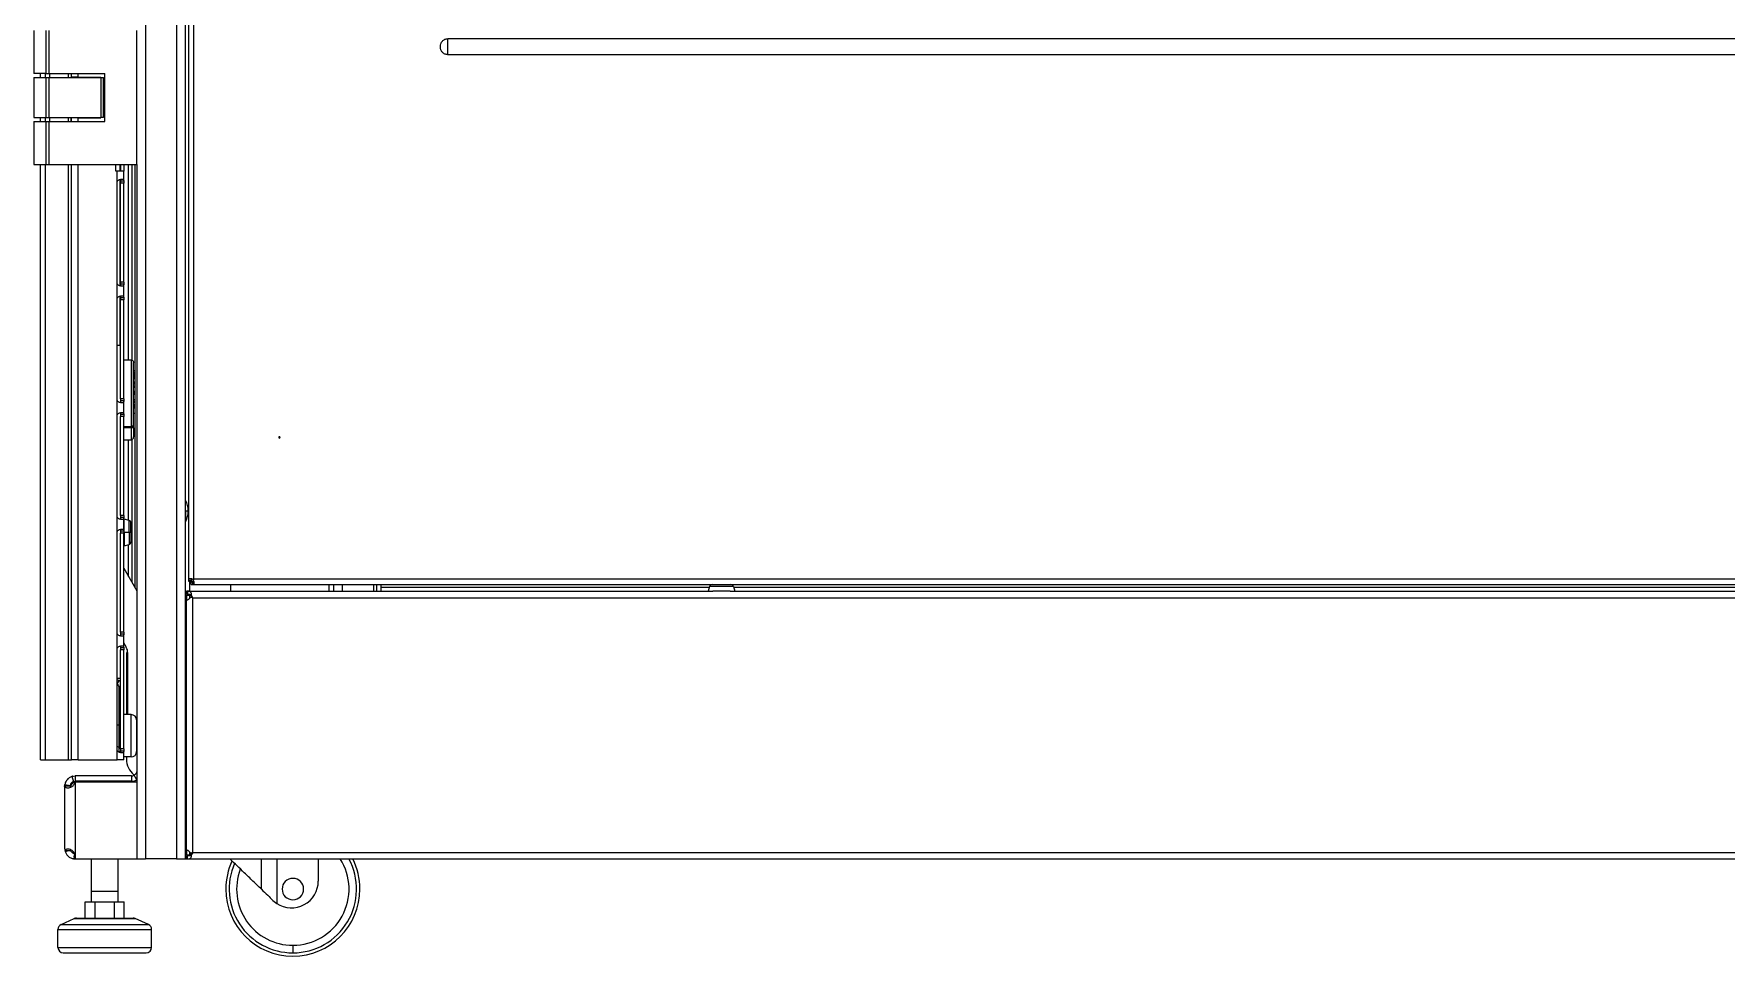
# Model space of a CAD drawing. Header units: millimetres. Extents: x 167 to 1022, y 285 to 720.
# Drawn here: x 396.8 to 460.1, y 285 to 319.5 of the extents above; entities that cross this region are included whole.
import ezdxf

# ---------------------------------------------------------------- set-up
doc = ezdxf.new("R2010")
doc.units = ezdxf.units.MM

msp = doc.modelspace()

# ---------------------------------------------------------------- linework, layer by layer
at = {"color": 7, "linetype": 'Continuous', "lineweight": 25}
for p, q in [((401.017, 484.129), (401.017, 288.629)), ((402.177, 484.129), (402.177, 288.629)), ((402.497, 484.129), (402.497, 288.629)), ((402.622, 381.099), (402.622, 299.039)), ((402.822, 299.079), (402.822, 381.059)), ((396.847, 319.579), (396.847, 317.979)), ((397.308, 317.979), (397.308, 319.579)), ((397.424, 317.979), (397.424, 319.579)), ((400.697, 314.579), (400.697, 319.579)), ((501.777, 319.278), (412.317, 319.278)), ((412.317, 318.68), (412.317, 319.278)), ((501.777, 318.68), (412.317, 318.68)), ((397.308, 317.979), (396.847, 317.979)), ((396.847, 317.829), (396.847, 316.329)), ((396.847, 317.829), (397.308, 317.829)), ((397.097, 317.829), (397.097, 317.979)), ((397.277, 317.829), (397.277, 317.979)), ((397.308, 317.979), (397.424, 317.979)), ((397.308, 316.329), (397.308, 317.829)), ((397.308, 317.829), (397.424, 317.829)), ((397.424, 317.979), (399.497, 317.979)), ((397.424, 316.329), (397.424, 317.829)), ((397.424, 317.829), (399.347, 317.829)), ((397.448, 317.829), (397.448, 317.979)), ((398.147, 317.829), (398.147, 317.979)), ((398.247, 317.979), (398.247, 317.829)), ((398.257, 317.834), (398.257, 317.979)), ((398.498, 317.834), (398.257, 317.834)), ((398.257, 317.829), (398.257, 317.834)), ((398.377, 317.829), (398.377, 317.834)), ((398.427, 317.829), (398.427, 317.834)), ((398.498, 317.834), (398.498, 317.979)), ((398.498, 317.834), (399.357, 317.834)), ((399.347, 317.829), (399.347, 316.329)), ((399.347, 317.829), (399.447, 317.829)), ((399.357, 317.834), (399.357, 317.829)), ((399.447, 316.329), (399.447, 317.829)), ((399.497, 316.179), (399.497, 317.979)), ((396.847, 316.329), (397.308, 316.329)), ((397.097, 316.179), (397.097, 316.329)), ((397.277, 316.179), (397.277, 316.329)), ((397.308, 316.329), (397.424, 316.329)), ((397.424, 316.329), (399.347, 316.329)), ((397.448, 316.179), (397.448, 316.329)), ((398.147, 316.179), (398.147, 316.329)), ((398.247, 316.179), (398.247, 316.329)), ((398.257, 316.324), (398.257, 316.329)), ((398.498, 316.324), (398.257, 316.324)), ((398.257, 316.179), (398.257, 316.324)), ((398.377, 316.324), (398.377, 316.329)), ((398.427, 316.324), (398.427, 316.329)), ((398.454, 316.329), (398.454, 316.324)), ((398.498, 316.324), (399.357, 316.324)), ((398.498, 316.179), (398.498, 316.324)), ((398.604, 316.329), (398.604, 316.324)), ((399.054, 316.324), (399.054, 316.329)), ((399.447, 316.329), (399.347, 316.329)), ((399.357, 316.329), (399.357, 316.324)), ((396.847, 316.179), (396.847, 314.579)), ((396.847, 316.179), (397.308, 316.179)), ((397.308, 314.579), (397.308, 316.179)), ((397.308, 316.179), (397.424, 316.179)), ((397.424, 314.579), (397.424, 316.179)), ((397.424, 316.179), (399.497, 316.179)), ((396.847, 314.579), (397.308, 314.579)), ((397.097, 292.329), (397.097, 314.579)), ((397.277, 292.329), (397.277, 314.579)), ((397.308, 314.579), (397.424, 314.579)), ((397.424, 314.579), (400.697, 314.579)), ((398.137, 292.329), (398.137, 314.579)), ((398.257, 292.329), (398.257, 314.579)), ((398.498, 292.329), (398.498, 314.579)), ((399.907, 314.329), (399.907, 314.579)), ((399.967, 314.329), (399.907, 314.329)), ((399.967, 313.958), (399.967, 314.329)), ((400.207, 314.329), (399.967, 314.329)), ((400.057, 314.579), (400.057, 314.329)), ((400.087, 314.579), (400.087, 314.329)), ((400.207, 314.579), (400.207, 314.329)), ((400.207, 313.958), (400.207, 314.329)), ((400.387, 307.276), (400.387, 314.579)), ((400.507, 314.579), (400.507, 307.269)), ((400.627, 314.579), (400.627, 298.771)), ((400.697, 314.579), (400.697, 291.499)), ((399.945, 313.879), (399.945, 310.179)), ((400.057, 314.014), (400.057, 310.044)), ((400.207, 313.958), (400.087, 313.958)), ((400.087, 313.958), (400.087, 313.879)), ((400.207, 313.879), (400.087, 313.879)), ((400.087, 310.179), (400.087, 313.879)), ((400.207, 313.958), (400.207, 313.879)), ((400.207, 310.179), (400.207, 313.879)), ((399.967, 309.598), (399.967, 310.1)), ((400.207, 310.179), (400.087, 310.179)), ((400.087, 310.179), (400.087, 310.1)), ((400.207, 310.1), (400.087, 310.1)), ((400.207, 310.179), (400.207, 310.1)), ((400.207, 309.598), (400.207, 310.1)), ((399.945, 309.519), (399.945, 305.819)), ((400.057, 309.654), (400.057, 307.829)), ((400.207, 309.598), (400.087, 309.598)), ((400.087, 309.598), (400.087, 309.519)), ((400.207, 309.519), (400.087, 309.519)), ((400.087, 305.819), (400.087, 309.519)), ((400.207, 309.598), (400.207, 309.519)), ((400.207, 305.819), (400.207, 309.519)), ((399.967, 307.829), (399.945, 307.829)), ((399.967, 307.829), (400.087, 307.829)), ((399.967, 305.74), (399.967, 307.829)), ((400.207, 307.281), (400.48, 307.274)), ((400.48, 307.274), (400.48, 304.784)), ((400.577, 304.884), (400.577, 307.174)), ((400.577, 306.879), (400.616, 306.879)), ((400.577, 306.812), (400.616, 306.812)), ((400.616, 306.812), (400.582, 306.629)), ((400.616, 306.879), (400.616, 306.812)), ((400.577, 306.629), (400.616, 306.629)), ((400.577, 306.579), (400.616, 306.579)), ((400.577, 306.452), (400.616, 306.379)), ((400.577, 306.379), (400.616, 306.379)), ((400.577, 306.312), (400.616, 306.312)), ((400.616, 306.312), (400.577, 306.239)), ((400.616, 306.629), (400.616, 306.579)), ((400.616, 306.379), (400.616, 306.312)), ((399.967, 305.238), (399.967, 305.74)), ((400.087, 305.819), (400.087, 305.74)), ((400.207, 305.819), (400.087, 305.819)), ((400.207, 305.74), (400.087, 305.74)), ((400.207, 305.819), (400.207, 305.74)), ((400.207, 305.238), (400.207, 305.74)), ((400.577, 306.104), (400.599, 306.104)), ((400.577, 306.096), (400.604, 306.096)), ((400.577, 306.071), (400.61, 306.071)), ((400.577, 306.037), (400.614, 306.037)), ((400.577, 305.996), (400.616, 305.996)), ((400.577, 305.796), (400.616, 305.796)), ((400.577, 305.729), (400.616, 305.729)), ((400.577, 305.679), (400.616, 305.679)), ((400.577, 305.612), (400.592, 305.612)), ((400.577, 305.604), (400.599, 305.604)), ((400.577, 305.587), (400.605, 305.587)), ((400.577, 305.554), (400.611, 305.554)), ((400.577, 305.521), (400.614, 305.521)), ((400.577, 305.479), (400.616, 305.479)), ((400.592, 305.612), (400.599, 305.604)), ((400.599, 306.104), (400.604, 306.096)), ((400.599, 305.604), (400.605, 305.587)), ((400.604, 306.096), (400.61, 306.071)), ((400.605, 305.587), (400.611, 305.554)), ((400.61, 306.071), (400.614, 306.037)), ((400.611, 305.554), (400.614, 305.521)), ((400.614, 306.037), (400.616, 305.996)), ((400.614, 305.521), (400.616, 305.479)), ((400.616, 305.996), (400.616, 305.796)), ((400.616, 305.729), (400.616, 305.679)), ((400.616, 305.479), (400.616, 305.279)), ((399.945, 305.159), (399.945, 301.459)), ((399.967, 301.38), (399.967, 305.238)), ((400.207, 305.238), (400.087, 305.238)), ((400.087, 305.238), (400.087, 305.159)), ((400.207, 305.159), (400.087, 305.159)), ((400.087, 301.459), (400.087, 305.159)), ((400.207, 305.238), (400.207, 305.159)), ((400.207, 301.459), (400.207, 305.159)), ((400.577, 305.279), (400.616, 305.279)), ((400.577, 304.739), (400.577, 304.884)), ((400.48, 304.784), (400.207, 304.777)), ((400.48, 304.739), (400.207, 304.739)), ((400.207, 304.287), (400.48, 304.294)), ((400.387, 301.284), (400.387, 304.292)), ((400.48, 304.784), (400.48, 304.739)), ((400.48, 304.739), (400.48, 304.294)), ((400.577, 304.739), (400.48, 304.739)), ((400.507, 304.299), (400.507, 298.979)), ((400.577, 304.739), (400.577, 304.394)), ((406.042, 304.364), (406.002, 304.364)), ((402.517, 301.959), (402.497, 301.959)), ((402.517, 301.629), (402.517, 302.029)), ((399.967, 300.878), (399.967, 301.38)), ((400.087, 301.459), (400.087, 301.38)), ((400.207, 301.459), (400.087, 301.459)), ((400.207, 301.38), (400.087, 301.38)), ((400.207, 301.459), (400.207, 301.38)), ((400.207, 300.878), (400.207, 301.38)), ((400.405, 301.279), (400.227, 301.329)), ((400.227, 300.829), (400.227, 301.329)), ((400.405, 300.829), (400.405, 301.279)), ((400.477, 300.829), (400.477, 301.183)), ((402.497, 301.629), (402.517, 301.629)), ((402.497, 301.299), (402.517, 301.299)), ((402.517, 301.629), (402.617, 301.629)), ((402.517, 301.629), (402.517, 301.229)), ((399.945, 300.799), (399.945, 297.099)), ((399.967, 297.02), (399.967, 300.878)), ((400.207, 300.878), (400.087, 300.878)), ((400.087, 300.878), (400.087, 300.799)), ((400.207, 300.799), (400.087, 300.799)), ((400.087, 297.099), (400.087, 300.799)), ((400.227, 301.039), (400.207, 301.039)), ((400.207, 300.878), (400.207, 300.799)), ((400.227, 300.829), (400.207, 300.829)), ((400.207, 297.099), (400.207, 300.799)), ((400.207, 300.619), (400.227, 300.619)), ((400.405, 300.829), (400.227, 300.829)), ((400.227, 300.829), (400.227, 300.329)), ((400.477, 300.829), (400.405, 300.829)), ((400.405, 300.829), (400.405, 300.379)), ((400.477, 300.829), (400.477, 300.475)), ((400.227, 300.329), (400.405, 300.379)), ((400.387, 299.187), (400.387, 300.374)), ((400.207, 299.498), (400.697, 298.65)), ((402.547, 298.629), (402.547, 298.509)), ((402.596, 298.629), (402.547, 298.629)), ((402.596, 298.629), (422.223, 298.629)), ((402.596, 298.629), (402.596, 298.509)), ((402.622, 299.039), (402.722, 299.039)), ((402.622, 299.039), (402.622, 299.004)), ((402.622, 299.004), (402.722, 299.004)), ((402.667, 299.004), (402.667, 298.629)), ((402.722, 299.039), (402.722, 299.004)), ((402.722, 299.004), (402.822, 299.004)), ((402.722, 298.879), (402.722, 298.979)), ((402.722, 298.979), (402.783, 298.979)), ((402.722, 298.879), (402.783, 298.879)), ((402.783, 298.879), (402.783, 298.979)), ((402.783, 298.879), (511.312, 298.879)), ((402.787, 299.067), (402.822, 299.079)), ((402.811, 299.043), (402.822, 299.079)), ((511.272, 299.079), (402.822, 299.079)), ((404.197, 298.879), (404.197, 298.629)), ((407.877, 298.879), (407.877, 298.629)), ((408.047, 298.879), (408.047, 298.629)), ((408.367, 298.879), (408.367, 298.629)), ((409.547, 298.879), (409.547, 298.629)), ((409.657, 298.879), (409.657, 298.629)), ((409.822, 298.779), (409.822, 298.879)), ((409.822, 298.629), (409.822, 298.779)), ((409.822, 298.779), (422.09, 298.779)), ((422.097, 298.806), (422.047, 298.629)), ((422.997, 298.806), (422.097, 298.806)), ((422.872, 298.629), (422.223, 298.629)), ((422.872, 298.629), (491.223, 298.629)), ((422.997, 298.806), (423.047, 298.629)), ((423.005, 298.779), (491.09, 298.779)), ((402.596, 298.509), (402.547, 298.509)), ((402.547, 298.479), (402.547, 298.292)), ((402.547, 298.479), (402.667, 298.479)), ((402.547, 288.966), (402.547, 298.292)), ((402.667, 298.499), (402.667, 298.479)), ((402.667, 298.479), (402.667, 298.36)), ((402.687, 298.389), (402.687, 298.498)), ((402.702, 298.41), (402.745, 298.41)), ((402.787, 298.389), (402.702, 298.41)), ((402.735, 298.47), (402.735, 298.429)), ((402.787, 298.389), (402.735, 298.47)), ((402.787, 288.869), (402.787, 298.389)), ((402.787, 298.389), (511.307, 298.389)), ((399.967, 296.518), (399.967, 297.02)), ((400.087, 297.099), (400.087, 297.02)), ((400.207, 297.099), (400.087, 297.099)), ((400.207, 297.02), (400.087, 297.02)), ((400.207, 297.099), (400.207, 297.02)), ((400.207, 296.518), (400.207, 297.02)), ((400.304, 296.531), (400.207, 296.698)), ((399.945, 296.439), (399.945, 292.739)), ((399.967, 295.379), (399.967, 296.518)), ((400.207, 296.518), (400.087, 296.518)), ((400.087, 296.518), (400.087, 296.439)), ((400.207, 296.439), (400.087, 296.439)), ((400.087, 292.739), (400.087, 296.439)), ((400.207, 296.518), (400.207, 296.439)), ((400.207, 292.739), (400.207, 296.439)), ((400.357, 296.329), (400.307, 296.329)), ((400.307, 296.329), (400.307, 294.019)), ((400.357, 294.019), (400.357, 296.331)), ((399.967, 295.379), (399.945, 295.379)), ((399.967, 295.379), (400.087, 295.379)), ((399.967, 295.318), (399.967, 295.379)), ((399.962, 295.159), (400.037, 295.289)), ((399.967, 293.626), (399.967, 295.156)), ((400.007, 295.304), (400.037, 295.289)), ((400.037, 292.629), (400.037, 295.029)), ((400.087, 295.029), (400.037, 295.029)), ((399.945, 293.615), (400.027, 293.654)), ((400.027, 293.654), (400.027, 292.804)), ((400.027, 293.569), (400.037, 293.569)), ((400.487, 294.019), (400.207, 294.019)), ((400.487, 292.439), (400.487, 294.019)), ((400.687, 293.819), (400.687, 292.639)), ((399.945, 292.843), (400.027, 292.804)), ((399.967, 292.66), (399.967, 292.832)), ((400.027, 292.889), (400.037, 292.889)), ((397.097, 292.329), (397.277, 292.329)), ((397.277, 292.329), (398.137, 292.329)), ((398.137, 292.329), (398.257, 292.329)), ((398.498, 292.329), (398.257, 292.329)), ((398.498, 292.329), (399.967, 292.329)), ((399.967, 292.329), (399.967, 292.66)), ((400.207, 292.329), (399.967, 292.329)), ((400.086, 292.629), (400.037, 292.629)), ((400.087, 292.739), (400.087, 292.66)), ((400.207, 292.739), (400.087, 292.739)), ((400.207, 292.66), (400.087, 292.66)), ((400.207, 292.739), (400.207, 292.66)), ((400.207, 292.329), (400.207, 292.66)), ((400.487, 292.439), (400.207, 292.439)), ((400.312, 292.439), (400.307, 292.358)), ((400.697, 292.429), (400.697, 291.929)), ((398.273, 291.709), (398.397, 291.729)), ((398.273, 291.709), (398.335, 291.519)), ((398.397, 291.729), (398.397, 291.529)), ((400.497, 291.729), (398.397, 291.729)), ((400.497, 291.729), (400.497, 291.529)), ((400.697, 291.582), (400.597, 291.756)), ((397.997, 291.329), (398.004, 291.403)), ((397.997, 291.329), (398.009, 291.355)), ((397.997, 291.329), (397.997, 289.029)), ((398.004, 291.403), (398.201, 291.366)), ((398.009, 291.355), (398.203, 291.355)), ((398.2, 291.355), (398.201, 291.366)), ((398.335, 291.519), (398.397, 291.529)), ((398.379, 291.494), (398.397, 291.499)), ((400.497, 291.529), (398.397, 291.529)), ((398.397, 291.499), (398.397, 288.629)), ((400.697, 291.499), (398.397, 291.499)), ((400.197, 291.529), (400.197, 291.499)), ((400.497, 291.529), (400.597, 291.529)), ((400.597, 291.529), (400.597, 291.499)), ((400.697, 291.499), (400.697, 288.629)), ((397.987, 290.81), (397.987, 290.47)), ((397.987, 290.81), (397.997, 290.81)), ((397.987, 290.47), (397.997, 290.47)), ((397.987, 290.47), (397.987, 289.788)), ((397.987, 289.788), (397.987, 289.448)), ((397.987, 289.788), (397.997, 289.788)), ((397.987, 289.448), (397.997, 289.448)), ((397.997, 289.029), (398.018, 288.947)), ((397.997, 289.029), (398.018, 288.903)), ((398.018, 288.947), (398.208, 288.947)), ((398.018, 288.903), (398.149, 288.947)), ((398.297, 288.909), (398.32, 288.909)), ((398.337, 288.668), (398.397, 288.629)), ((398.351, 288.632), (398.354, 288.656)), ((398.36, 288.702), (398.374, 288.83)), ((398.397, 288.629), (400.697, 288.629)), ((398.997, 287.018), (398.997, 288.629)), ((399.997, 287.018), (399.997, 288.629)), ((400.697, 288.629), (401.017, 288.629)), ((402.177, 288.629), (401.017, 288.629)), ((402.177, 288.629), (402.497, 288.629)), ((402.497, 288.629), (402.547, 288.629)), ((402.547, 288.966), (402.559, 288.966)), ((402.547, 288.966), (402.547, 288.779)), ((402.547, 288.779), (402.667, 288.779)), ((402.547, 288.629), (402.547, 288.749)), ((402.547, 288.749), (402.596, 288.749)), ((402.547, 288.629), (402.596, 288.629)), ((402.596, 288.629), (402.596, 288.749)), ((402.596, 288.629), (511.499, 288.629)), ((402.667, 288.898), (402.667, 288.779)), ((402.667, 288.779), (402.667, 288.759)), ((402.687, 288.869), (402.687, 288.759)), ((402.787, 288.869), (402.702, 288.848)), ((402.702, 288.848), (402.745, 288.848)), ((402.787, 288.869), (402.735, 288.788)), ((402.735, 288.788), (402.735, 288.829)), ((402.787, 288.869), (511.307, 288.869)), ((404.177, 288.629), (404.177, 288.625)), ((405.352, 287.495), (405.352, 288.629)), ((405.925, 288.629), (405.925, 286.966)), ((407.477, 288.629), (407.477, 287.799)), ((398.77, 286.418), (398.77, 287.018)), ((398.77, 287.018), (399.134, 287.018)), ((399.134, 286.418), (399.134, 287.018)), ((399.134, 287.018), (399.861, 287.018)), ((399.861, 286.418), (399.861, 287.018)), ((399.861, 287.018), (400.225, 287.018)), ((400.225, 286.418), (400.225, 287.018)), ((405.784, 287.079), (405.925, 286.966)), ((397.747, 285.99), (401.247, 285.99)), ((397.747, 285.318), (397.747, 285.99)), ((397.864, 286.172), (398.358, 286.4)), ((397.864, 286.172), (401.131, 286.172)), ((398.358, 286.4), (400.637, 286.4)), ((398.441, 286.418), (400.554, 286.418)), ((401.131, 286.172), (400.637, 286.4)), ((401.247, 285.318), (401.247, 285.99)), ((397.747, 285.318), (401.247, 285.318)), ((406.527, 285.399), (406.527, 285.118)), ((397.947, 285.118), (401.047, 285.118))]:
    msp.add_line(p, q, dxfattribs=at)
at = {"color": 7, "linetype": 'Continuous', "lineweight": 25, "flags": 128}
msp.add_lwpolyline([(400.037, 295.289), (400.07, 295.267), (400.087, 295.252)], dxfattribs=at)
at = {"color": 7, "linetype": 'Continuous', "lineweight": 25}
for centre, radius, start, end in [((400.095, 313.879), 0.15, 148.37084, 180), ((400.095, 310.179), 0.15, 180, 211.62916), ((400.095, 309.519), 0.15, 148.37084, 180), ((400.095, 305.819), 0.15, 180, 211.62916), ((400.095, 305.159), 0.15, 148.37084, 180), ((400.477, 304.394), 0.1, 271.5, 0), ((406.022, 304.379), 0.025, 0, 180), ((406.022, 304.379), 0.025, 180, 0), ((406.077, 304.439), 0.08, 209.69217, 245.28693), ((401.767, 301.629), 0.85, 0, 28.07249), ((400.095, 301.459), 0.15, 180, 211.62916), ((400.377, 301.183), 0.1, 0, 74.23945), ((401.767, 301.629), 0.85, 331.92751, 0), ((400.095, 300.799), 0.15, 148.37084, 180), ((400.377, 300.475), 0.1, 285.76055, 0), ((422.194, 298.779), 0.1, 90, 164.23945), ((422.901, 298.779), 0.1, 15.76055, 90), ((400.095, 297.099), 0.15, 180, 211.62916), ((400.095, 296.439), 0.15, 148.37084, 180), ((399.957, 296.331), 0.4, 0, 30), ((399.887, 295.029), 0.15, 0, 60), ((400.487, 293.819), 0.2, 0, 90), ((400.095, 292.739), 0.15, 180, 211.62916), ((401.057, 292.358), 0.75, 180, 231.30199), ((400.487, 292.639), 0.2, 270, 0), ((400.497, 291.929), 0.2, 270, 300), ((400.497, 291.929), 0.4, 270, 300), ((398.497, 291.229), 0.3, 90, 165.1229), ((398.397, 289.029), 0.4, 263.39583, 270), ((406.527, 287.499), 2.505, 155.25053, 180), ((406.527, 287.499), 2.381, 156.27523, 270), ((406.527, 287.499), 2.381, 270, 28.33699), ((406.527, 287.499), 2.1, 270, 32.55407), ((406.527, 287.499), 2.505, 0, 26.81414), ((406.527, 287.499), 2.1, 159.19384, 270), ((406.477, 287.799), 1, 236.43659, 0), ((406.527, 287.499), 0.4, 0, 180), ((406.527, 287.499), 2.505, 180, 0), ((406.527, 287.499), 0.4, 180, 0), ((397.947, 285.99), 0.2, 114.77514, 180), ((398.441, 286.218), 0.2, 90, 114.77514), ((400.554, 286.218), 0.2, 65.22486, 90), ((401.047, 285.99), 0.2, 0, 65.22486), ((397.947, 285.318), 0.2, 180, 270), ((401.047, 285.318), 0.2, 270, 0)]:
    msp.add_arc(centre, radius, start, end, dxfattribs=at)
for points, knots in [([(412.317, 318.68), (412.299, 318.681), (412.261, 318.684), (412.207, 318.702), (412.158, 318.731), (412.116, 318.769), (412.083, 318.815), (412.052, 318.884), (412.045, 318.979), (412.052, 319.074), (412.083, 319.143), (412.116, 319.189), (412.158, 319.227), (412.207, 319.256), (412.261, 319.274), (412.299, 319.276), (412.317, 319.278)], [0, 0, 0, 0, 0.06256, 0.125122, 0.187681, 0.250233, 0.312772, 0.375302, 0.499999, 0.624697, 0.687227, 0.749766, 0.812319, 0.874878, 0.93744, 1, 1, 1, 1]), ([(399.967, 313.958), (399.98, 313.969), (400.006, 313.992), (400.052, 314.014), (400.098, 314.026), (400.138, 314.03), (400.171, 314.026), (400.194, 314.014), (400.206, 313.992), (400.207, 313.969), (400.207, 313.958)], [0, 0, 0, 0, 0.124904, 0.249931, 0.374965, 0.5, 0.625035, 0.750069, 0.875096, 1, 1, 1, 1]), ([(400.082, 314.007), (400.084, 314), (400.087, 313.985), (400.087, 313.967), (400.087, 313.958)], [0, 0, 0, 0, 0.494587, 1, 1, 1, 1]), ([(400.207, 310.1), (400.207, 310.089), (400.206, 310.065), (400.194, 310.044), (400.171, 310.032), (400.138, 310.028), (400.098, 310.032), (400.052, 310.044), (400.006, 310.065), (399.98, 310.089), (399.967, 310.1)], [0, 0, 0, 0, 0.124904, 0.249931, 0.374965, 0.5, 0.625035, 0.750069, 0.875096, 1, 1, 1, 1]), ([(400.087, 310.1), (400.087, 310.091), (400.087, 310.073), (400.084, 310.051), (400.077, 310.043), (400.074, 310.039)], [0, 0, 0, 0, 0.370491, 0.740572, 1, 1, 1, 1]), ([(399.967, 309.598), (399.98, 309.609), (400.006, 309.632), (400.052, 309.654), (400.098, 309.666), (400.138, 309.67), (400.171, 309.666), (400.194, 309.654), (400.206, 309.632), (400.207, 309.609), (400.207, 309.598)], [0, 0, 0, 0, 0.124904, 0.249931, 0.374965, 0.5, 0.625035, 0.750069, 0.875096, 1, 1, 1, 1]), ([(400.082, 309.647), (400.084, 309.64), (400.087, 309.625), (400.087, 309.607), (400.087, 309.598)], [0, 0, 0, 0, 0.494587, 1, 1, 1, 1]), ([(400.48, 307.274), (400.488, 307.273), (400.504, 307.272), (400.524, 307.263), (400.541, 307.252), (400.559, 307.233), (400.574, 307.207), (400.576, 307.185), (400.577, 307.174)], [0, 0, 0, 0, 0.124842, 0.249817, 0.374919, 0.5001, 0.749931, 1, 1, 1, 1]), ([(400.207, 305.74), (400.207, 305.729), (400.206, 305.705), (400.194, 305.684), (400.171, 305.672), (400.138, 305.668), (400.098, 305.672), (400.052, 305.684), (400.006, 305.705), (399.98, 305.729), (399.967, 305.74)], [0, 0, 0, 0, 0.124904, 0.249931, 0.374965, 0.5, 0.625035, 0.750069, 0.875096, 1, 1, 1, 1]), ([(400.087, 305.74), (400.087, 305.731), (400.087, 305.713), (400.084, 305.691), (400.077, 305.683), (400.074, 305.679)], [0, 0, 0, 0, 0.370491, 0.740572, 1, 1, 1, 1]), ([(399.967, 305.238), (399.98, 305.249), (400.006, 305.272), (400.052, 305.294), (400.098, 305.306), (400.138, 305.31), (400.171, 305.306), (400.194, 305.294), (400.206, 305.272), (400.207, 305.249), (400.207, 305.238)], [0, 0, 0, 0, 0.124904, 0.249931, 0.374965, 0.5, 0.625035, 0.750069, 0.875096, 1, 1, 1, 1]), ([(400.082, 305.287), (400.084, 305.28), (400.087, 305.265), (400.087, 305.247), (400.087, 305.238)], [0, 0, 0, 0, 0.494587, 1, 1, 1, 1]), ([(400.48, 304.784), (400.488, 304.785), (400.504, 304.786), (400.524, 304.795), (400.541, 304.806), (400.559, 304.824), (400.574, 304.851), (400.576, 304.873), (400.577, 304.884)], [0, 0, 0, 0, 0.124842, 0.249817, 0.374919, 0.5001, 0.749931, 1, 1, 1, 1]), ([(400.207, 301.38), (400.207, 301.369), (400.206, 301.345), (400.194, 301.324), (400.171, 301.312), (400.138, 301.308), (400.098, 301.312), (400.052, 301.324), (400.006, 301.345), (399.98, 301.369), (399.967, 301.38)], [0, 0, 0, 0, 0.124904, 0.249931, 0.374965, 0.5, 0.625035, 0.750069, 0.875096, 1, 1, 1, 1]), ([(400.087, 301.38), (400.087, 301.371), (400.087, 301.353), (400.084, 301.331), (400.077, 301.323), (400.074, 301.319)], [0, 0, 0, 0, 0.370491, 0.740572, 1, 1, 1, 1]), ([(399.967, 300.878), (399.98, 300.889), (400.006, 300.912), (400.052, 300.934), (400.098, 300.946), (400.138, 300.95), (400.171, 300.946), (400.194, 300.934), (400.206, 300.912), (400.207, 300.889), (400.207, 300.878)], [0, 0, 0, 0, 0.124904, 0.249931, 0.374965, 0.5, 0.625035, 0.750069, 0.875096, 1, 1, 1, 1]), ([(400.082, 300.927), (400.084, 300.92), (400.087, 300.905), (400.087, 300.887), (400.087, 300.878)], [0, 0, 0, 0, 0.494587, 1, 1, 1, 1]), ([(402.735, 298.47), (402.736, 298.483), (402.739, 298.51), (402.735, 298.545), (402.727, 298.576), (402.714, 298.599), (402.694, 298.615), (402.668, 298.625), (402.636, 298.629), (402.609, 298.629), (402.596, 298.629)], [0, 0, 0, 0, 0.125016, 0.250035, 0.375053, 0.500081, 0.625103, 0.750124, 0.875107, 1, 1, 1, 1]), ([(402.787, 299.067), (402.776, 299.073), (402.754, 299.084), (402.721, 299.094), (402.691, 299.098), (402.665, 299.098), (402.645, 299.092), (402.631, 299.081), (402.623, 299.064), (402.623, 299.047), (402.622, 299.039)], [0, 0, 0, 0, 0.124997, 0.250018, 0.375034, 0.500051, 0.625067, 0.750084, 0.875083, 1, 1, 1, 1]), ([(402.755, 299.098), (402.75, 299.097), (402.74, 299.097), (402.73, 299.088), (402.723, 299.071), (402.723, 299.052), (402.722, 299.039)], [0, 0, 0, 0, 0.195658, 0.396881, 0.598378, 1, 1, 1, 1]), ([(402.783, 298.879), (402.791, 298.879), (402.808, 298.88), (402.824, 298.887), (402.836, 298.901), (402.841, 298.921), (402.842, 298.947), (402.837, 298.978), (402.828, 299.011), (402.817, 299.032), (402.811, 299.043)], [0, 0, 0, 0, 0.124917, 0.249916, 0.374933, 0.499949, 0.624966, 0.749982, 0.875003, 1, 1, 1, 1]), ([(402.783, 298.979), (402.795, 298.979), (402.815, 298.979), (402.827, 298.985), (402.831, 298.988)], [0, 0, 0, 0, 0.665908, 1, 1, 1, 1]), ([(402.811, 299.043), (402.807, 299.048), (402.801, 299.058), (402.791, 299.065), (402.787, 299.067)], [0, 0, 0, 0, 0.560027, 1, 1, 1, 1]), ([(402.702, 298.41), (402.696, 298.398), (402.682, 298.375), (402.654, 298.347), (402.627, 298.325), (402.6, 298.308), (402.578, 298.296), (402.561, 298.29), (402.55, 298.288), (402.548, 298.291), (402.547, 298.292)], [0, 0, 0, 0, 0.124936, 0.249934, 0.374949, 0.499962, 0.624977, 0.749985, 0.874993, 1, 1, 1, 1]), ([(402.737, 298.456), (402.735, 298.463), (402.732, 298.477), (402.718, 298.491), (402.692, 298.504), (402.651, 298.509), (402.614, 298.509), (402.596, 298.509)], [0, 0, 0, 0, 0.1332838, 0.2777108, 0.4223283, 0.7108393, 1, 1, 1, 1]), ([(400.207, 297.02), (400.207, 297.009), (400.206, 296.985), (400.194, 296.964), (400.171, 296.952), (400.138, 296.948), (400.098, 296.952), (400.052, 296.964), (400.006, 296.985), (399.98, 297.009), (399.967, 297.02)], [0, 0, 0, 0, 0.124904, 0.249931, 0.374965, 0.5, 0.625035, 0.750069, 0.875096, 1, 1, 1, 1]), ([(400.087, 297.02), (400.087, 297.011), (400.087, 296.993), (400.084, 296.971), (400.077, 296.963), (400.074, 296.959)], [0, 0, 0, 0, 0.370491, 0.740572, 1, 1, 1, 1]), ([(399.967, 296.518), (399.98, 296.529), (400.006, 296.552), (400.052, 296.574), (400.098, 296.586), (400.138, 296.59), (400.171, 296.586), (400.194, 296.574), (400.206, 296.552), (400.207, 296.529), (400.207, 296.518)], [0, 0, 0, 0, 0.124904, 0.249931, 0.374965, 0.5, 0.625035, 0.750069, 0.875096, 1, 1, 1, 1]), ([(400.082, 296.567), (400.084, 296.56), (400.087, 296.545), (400.087, 296.527), (400.087, 296.518)], [0, 0, 0, 0, 0.494587, 1, 1, 1, 1]), ([(399.945, 295.323), (399.946, 295.323), (399.967, 295.321), (399.997, 295.308), (400.031, 295.293), (400.035, 295.29), (400.037, 295.289)], [0, 0, 0, 0, 0.015487, 0.343919, 0.67212, 1, 1, 1, 1]), ([(399.962, 295.159), (399.962, 295.16), (399.961, 295.162), (399.945, 295.167), (399.945, 295.167)], [0, 0, 0, 0, 0.97587, 1, 1, 1, 1]), ([(400.207, 292.66), (400.207, 292.649), (400.206, 292.625), (400.194, 292.604), (400.171, 292.592), (400.138, 292.588), (400.098, 292.592), (400.052, 292.604), (400.006, 292.625), (399.98, 292.649), (399.967, 292.66)], [0, 0, 0, 0, 0.124904, 0.249931, 0.374965, 0.5, 0.625035, 0.750069, 0.875096, 1, 1, 1, 1]), ([(400.087, 292.66), (400.087, 292.651), (400.087, 292.633), (400.084, 292.611), (400.077, 292.603), (400.074, 292.599)], [0, 0, 0, 0, 0.370491, 0.740572, 1, 1, 1, 1]), ([(398.3, 291.717), (398.3, 291.717), (398.298, 291.716), (398.282, 291.712), (398.249, 291.701), (398.196, 291.676), (398.142, 291.639), (398.092, 291.59), (398.05, 291.532), (398.02, 291.467), (398.009, 291.424), (398.004, 291.403)], [0, 0, 0, 0, 0.062568, 0.12515, 0.249877, 0.374817, 0.499837, 0.624878, 0.749925, 0.874969, 1, 1, 1, 1]), ([(400.697, 291.914), (400.696, 291.907), (400.695, 291.894), (400.69, 291.874), (400.683, 291.853), (400.674, 291.834), (400.663, 291.816), (400.648, 291.797), (400.623, 291.771), (400.594, 291.754), (400.59, 291.752), (400.588, 291.751)], [0, 0, 0, 0, 0.062638, 0.125249, 0.187853, 0.250458, 0.313083, 0.375732, 0.500725, 0.750026, 1, 1, 1, 1]), ([(398.009, 291.355), (398.013, 291.343), (398.021, 291.321), (398.044, 291.3), (398.075, 291.286), (398.101, 291.285), (398.115, 291.284)], [0, 0, 0, 0, 0.249935, 0.49994, 0.749966, 1, 1, 1, 1]), ([(398.115, 291.284), (398.14, 291.286), (398.19, 291.291), (398.263, 291.323), (398.315, 291.363), (398.349, 291.4), (398.373, 291.444), (398.377, 291.477), (398.379, 291.494)], [0, 0, 0, 0, 0.249713, 0.499333, 0.624617, 0.749852, 0.874975, 1, 1, 1, 1]), ([(398.335, 291.519), (398.335, 291.519), (398.333, 291.518), (398.318, 291.513), (398.294, 291.501), (398.269, 291.483), (398.248, 291.462), (398.233, 291.444), (398.221, 291.424), (398.208, 291.396), (398.204, 291.378), (398.201, 291.366)], [0, 0, 0, 0, 0.003866, 0.170162, 0.336285, 0.501982, 0.585118, 0.668222, 0.751316, 0.834437, 1, 1, 1, 1]), ([(398.203, 291.355), (398.205, 291.345), (398.208, 291.327), (398.214, 291.314), (398.218, 291.308)], [0, 0, 0, 0, 0.534454, 1, 1, 1, 1]), ([(398.337, 288.668), (398.346, 288.68), (398.363, 288.704), (398.378, 288.747), (398.381, 288.792), (398.371, 288.836), (398.349, 288.876), (398.31, 288.922), (398.249, 288.963), (398.172, 288.99), (398.103, 288.997), (398.048, 288.985), (398.028, 288.96), (398.018, 288.947)], [0, 0, 0, 0, 0.062606, 0.125166, 0.187703, 0.250249, 0.312837, 0.37546, 0.500271, 0.625197, 0.750144, 0.875089, 1, 1, 1, 1]), ([(398.018, 288.903), (398.024, 288.887), (398.035, 288.855), (398.064, 288.805), (398.102, 288.757), (398.147, 288.715), (398.197, 288.681), (398.251, 288.655), (398.305, 288.638), (398.336, 288.634), (398.351, 288.632)], [0, 0, 0, 0, 0.124971, 0.249982, 0.375001, 0.500023, 0.625045, 0.750061, 0.875059, 1, 1, 1, 1]), ([(398.208, 288.966), (398.21, 288.959), (398.215, 288.946), (398.228, 288.921), (398.248, 288.894), (398.275, 288.869), (398.305, 288.851), (398.333, 288.839), (398.357, 288.833), (398.369, 288.831), (398.374, 288.83)], [0, 0, 0, 0, 0.125221, 0.250292, 0.375141, 0.499818, 0.624584, 0.749571, 0.874735, 1, 1, 1, 1]), ([(402.547, 288.966), (402.548, 288.967), (402.55, 288.97), (402.561, 288.968), (402.578, 288.961), (402.6, 288.95), (402.627, 288.933), (402.654, 288.911), (402.682, 288.883), (402.696, 288.86), (402.702, 288.848)], [0, 0, 0, 0, 0.125007, 0.250015, 0.375023, 0.500038, 0.625051, 0.750066, 0.875064, 1, 1, 1, 1]), ([(402.596, 288.749), (402.614, 288.749), (402.651, 288.749), (402.692, 288.754), (402.718, 288.766), (402.732, 288.781), (402.735, 288.795), (402.737, 288.802)], [0, 0, 0, 0, 0.2891606, 0.5776716, 0.7222892, 0.8667162, 1, 1, 1, 1]), ([(402.596, 288.629), (402.609, 288.629), (402.636, 288.629), (402.668, 288.633), (402.694, 288.642), (402.714, 288.659), (402.727, 288.682), (402.735, 288.712), (402.739, 288.748), (402.736, 288.775), (402.735, 288.788)], [0, 0, 0, 0, 0.124893, 0.249876, 0.374897, 0.499919, 0.624947, 0.749965, 0.874984, 1, 1, 1, 1]), ([(405.352, 287.495), (405.248, 287.595), (405.041, 287.794), (404.734, 288.089), (404.446, 288.367), (404.267, 288.539), (404.177, 288.625)], [0, 0, 0, 0, 0.281231, 0.558958, 0.778008, 1, 1, 1, 1]), ([(399.019, 287.418), (399.023, 287.418), (399.037, 287.418), (399.137, 287.418), (399.3, 287.418), (399.497, 287.418), (399.694, 287.418), (399.857, 287.418), (399.958, 287.418), (399.972, 287.418), (399.976, 287.418)], [0, 0, 0, 0, 0.0625, 0.208333, 0.354166, 0.5, 0.645834, 0.791667, 0.9375, 1, 1, 1, 1]), ([(405.352, 287.495), (405.429, 287.42), (405.568, 287.286), (405.718, 287.142), (405.784, 287.079)], [0, 0, 0, 0, 0.559173, 1, 1, 1, 1])]:
    msp.add_open_spline(points, degree=3, knots=knots, dxfattribs=at)

doc.saveas('drawing.dxf')
